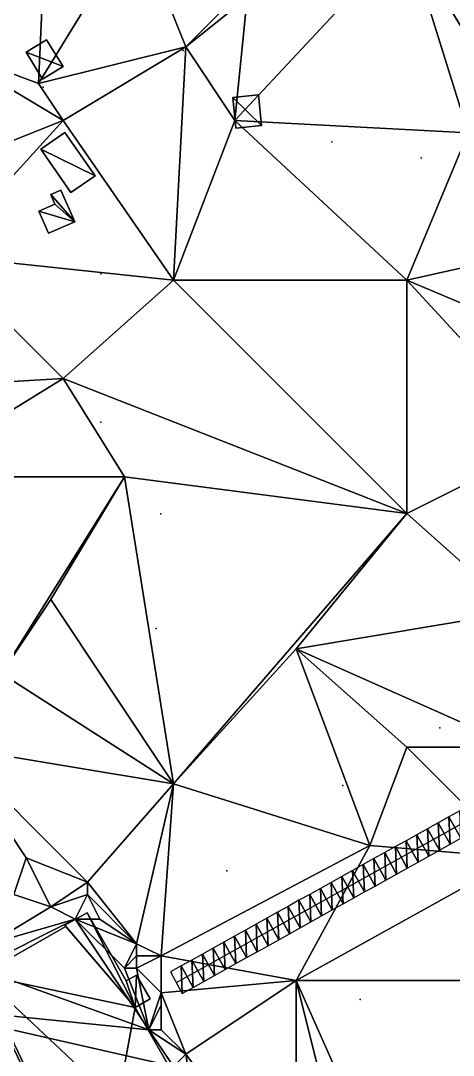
# Model space of a CAD drawing. Header units: metres. Extents: x -1103 to 901, y -902 to 905.
# Drawn here: x 619.1 to 689.6, y 393.8 to 562.2 of the extents above; entities that cross this region are included whole.
import ezdxf

# ---------------------------------------------------------------- set-up
doc = ezdxf.new("R2010")
doc.units = ezdxf.units.M
for name, color, linetype in [('OSM_BUILDING_FOOTPRINTS', 7, 'CONTINUOUS'), ('OSM_BUILDING_ROOFS', 1, 'CONTINUOUS'), ('OSM_BUILDING_WALLS', 8, 'CONTINUOUS'), ('OSM_ROAD_AXES', 2, 'CONTINUOUS'), ('OSM_ROAD_SURFACE', 9, 'CONTINUOUS'), ('OSM_TERRAIN', 3, 'CONTINUOUS'), ('OSM_TREES', 3, 'CONTINUOUS')]:
    doc.layers.add(name, color=color, linetype=linetype)

msp = doc.modelspace()

# ---------------------------------------------------------------- linework, layer by layer
at = {"layer": 'OSM_BUILDING_FOOTPRINTS'}
for points in [[(623.33, 559.15, 5.84), (626.03, 554.77, 5.84), (622.68, 552.74, 5.84), (619.98, 557.12, 5.84), (623.33, 559.15, 5.84)], [(657.84, 550.17, 6.61), (658.34, 545.17, 6.61), (654.17, 544.74, 6.61), (653.66, 549.75, 6.61), (657.84, 550.17, 6.61)], [(626.32, 544.05, 5.08), (631.25, 537, 5.08), (627.3, 534.28, 5.08), (622.38, 541.33, 5.08), (626.32, 544.05, 5.08)], [(625.66, 534.64, 5.03), (627.9, 529.51, 5.03), (623.61, 527.66, 5.03), (622.04, 531.26, 5.03), (624.68, 532.4, 5.03), (624.01, 533.94, 5.03), (625.66, 534.64, 5.03)]]:
    msp.add_polyline3d(points, close=True, dxfattribs=at)
msp.add_polyline3d([(643.81, 391.13, 10.36), (637.76, 401.64, 10.36), (640.19, 403.02, 10.36), (637.97, 406.88, 10.36), (636.31, 405.94, 10.36), (629.91, 417.04, 10.36), (626.32, 415, 10.36), (626.44, 414.79, 10.36), (612.62, 406.93, 10.36)], dxfattribs=at)
at = {"layer": 'OSM_BUILDING_ROOFS'}
for points in [[(626.03, 554.77, 15.84), (623.33, 559.15, 15.84), (619.98, 557.12, 15.84)], [(626.03, 554.77, 15.84), (619.98, 557.12, 15.84), (622.68, 552.74, 15.84)], [(658.34, 545.17, 16.61), (657.84, 550.17, 16.61), (653.66, 549.75, 16.61)], [(658.34, 545.17, 16.61), (653.66, 549.75, 16.61), (654.17, 544.74, 16.61)], [(631.25, 537, 15.08), (626.32, 544.05, 15.08), (622.38, 541.33, 15.08)], [(631.25, 537, 15.08), (622.38, 541.33, 15.08), (627.3, 534.28, 15.08)], [(627.9, 529.51, 15.03), (625.66, 534.64, 15.03), (624.01, 533.94, 15.03)], [(627.9, 529.51, 15.03), (624.01, 533.94, 15.03), (624.68, 532.4, 15.03)], [(627.9, 529.51, 15.03), (624.68, 532.4, 15.03), (622.04, 531.26, 15.03)], [(627.9, 529.51, 15.03), (622.04, 531.26, 15.03), (623.61, 527.66, 15.03)], [(637.76, 401.64, 20.36), (629.91, 417.04, 20.36), (626.32, 415, 20.36)], [(637.76, 401.64, 20.36), (636.31, 405.94, 20.36), (629.91, 417.04, 20.36)], [(637.76, 401.64, 20.36), (626.44, 414.79, 20.36), (612.62, 406.93, 20.36)], [(637.76, 401.64, 20.36), (626.32, 415, 20.36), (626.44, 414.79, 20.36)], [(608.84, 413.49, 20.36), (609.07, 405.75, 20.36), (626.44, 372.75, 20.36)], [(608.84, 413.49, 20.36), (626.44, 372.75, 20.36), (645.6, 338.19, 20.36)], [(645.6, 338.19, 20.36), (612.62, 406.93, 20.36), (608.84, 413.49, 20.36)], [(634.89, 386.06, 20.36), (637.76, 401.64, 20.36), (612.62, 406.93, 20.36)], [(645.6, 338.19, 20.36), (634.89, 386.06, 20.36), (612.62, 406.93, 20.36)], [(637.76, 401.64, 20.36), (637.97, 406.88, 20.36), (636.31, 405.94, 20.36)], [(637.76, 401.64, 20.36), (640.19, 403.02, 20.36), (637.97, 406.88, 20.36)], [(609.07, 405.75, 20.36), (616.61, 376.69, 20.36), (624.24, 376.58, 20.36)], [(609.07, 405.75, 20.36), (624.24, 376.58, 20.36), (626.44, 372.75, 20.36)], [(634.89, 386.06, 20.36), (643.81, 391.13, 20.36), (637.76, 401.64, 20.36)]]:
    msp.add_3dface(points, dxfattribs=at)
at = {"layer": 'OSM_BUILDING_WALLS'}
for points in [[(623.33, 559.15, 5.84), (619.98, 557.12, 5.84), (619.98, 557.12, 15.84)], [(623.33, 559.15, 5.84), (619.98, 557.12, 15.84), (623.33, 559.15, 15.84)], [(626.03, 554.77, 5.84), (623.33, 559.15, 5.84), (623.33, 559.15, 15.84)], [(626.03, 554.77, 5.84), (623.33, 559.15, 15.84), (626.03, 554.77, 15.84)], [(619.98, 557.12, 5.84), (622.68, 552.74, 5.84), (622.68, 552.74, 15.84)], [(619.98, 557.12, 5.84), (622.68, 552.74, 15.84), (619.98, 557.12, 15.84)], [(622.68, 552.74, 5.84), (626.03, 554.77, 5.84), (626.03, 554.77, 15.84)], [(622.68, 552.74, 5.84), (626.03, 554.77, 15.84), (622.68, 552.74, 15.84)], [(657.84, 550.17, 6.61), (653.66, 549.75, 6.61), (653.66, 549.75, 16.61)], [(657.84, 550.17, 6.61), (653.66, 549.75, 16.61), (657.84, 550.17, 16.61)], [(653.66, 549.75, 6.61), (654.17, 544.74, 6.61), (654.17, 544.74, 16.61)], [(653.66, 549.75, 6.61), (654.17, 544.74, 16.61), (653.66, 549.75, 16.61)], [(658.34, 545.17, 6.61), (657.84, 550.17, 6.61), (657.84, 550.17, 16.61)], [(658.34, 545.17, 6.61), (657.84, 550.17, 16.61), (658.34, 545.17, 16.61)], [(626.32, 544.05, 5.08), (622.38, 541.33, 5.08), (622.38, 541.33, 15.08)], [(626.32, 544.05, 5.08), (622.38, 541.33, 15.08), (626.32, 544.05, 15.08)], [(631.25, 537, 5.08), (626.32, 544.05, 5.08), (626.32, 544.05, 15.08)], [(631.25, 537, 5.08), (626.32, 544.05, 15.08), (631.25, 537, 15.08)], [(654.17, 544.74, 6.61), (658.34, 545.17, 6.61), (658.34, 545.17, 16.61)], [(654.17, 544.74, 6.61), (658.34, 545.17, 16.61), (654.17, 544.74, 16.61)], [(622.38, 541.33, 5.08), (627.3, 534.28, 5.08), (627.3, 534.28, 15.08)], [(622.38, 541.33, 5.08), (627.3, 534.28, 15.08), (622.38, 541.33, 15.08)], [(627.3, 534.28, 5.08), (631.25, 537, 5.08), (631.25, 537, 15.08)], [(627.3, 534.28, 5.08), (631.25, 537, 15.08), (627.3, 534.28, 15.08)], [(625.66, 534.64, 5.03), (624.01, 533.94, 5.03), (624.01, 533.94, 15.03)], [(625.66, 534.64, 5.03), (624.01, 533.94, 15.03), (625.66, 534.64, 15.03)], [(624.01, 533.94, 5.03), (624.68, 532.4, 5.03), (624.68, 532.4, 15.03)], [(624.01, 533.94, 5.03), (624.68, 532.4, 15.03), (624.01, 533.94, 15.03)], [(627.9, 529.51, 5.03), (625.66, 534.64, 5.03), (625.66, 534.64, 15.03)], [(627.9, 529.51, 5.03), (625.66, 534.64, 15.03), (627.9, 529.51, 15.03)], [(624.68, 532.4, 5.03), (622.04, 531.26, 5.03), (622.04, 531.26, 15.03)], [(624.68, 532.4, 5.03), (622.04, 531.26, 15.03), (624.68, 532.4, 15.03)], [(622.04, 531.26, 5.03), (623.61, 527.66, 5.03), (623.61, 527.66, 15.03)], [(622.04, 531.26, 5.03), (623.61, 527.66, 15.03), (622.04, 531.26, 15.03)], [(623.61, 527.66, 5.03), (627.9, 529.51, 5.03), (627.9, 529.51, 15.03)], [(623.61, 527.66, 5.03), (627.9, 529.51, 15.03), (623.61, 527.66, 15.03)], [(629.91, 417.04, 10.36), (626.32, 415, 10.36), (626.32, 415, 20.36)], [(629.91, 417.04, 10.36), (626.32, 415, 20.36), (629.91, 417.04, 20.36)], [(636.31, 405.94, 10.36), (629.91, 417.04, 10.36), (629.91, 417.04, 20.36)], [(636.31, 405.94, 10.36), (629.91, 417.04, 20.36), (636.31, 405.94, 20.36)], [(626.44, 414.79, 10.36), (612.62, 406.93, 10.36), (612.62, 406.93, 20.36)], [(626.44, 414.79, 10.36), (612.62, 406.93, 20.36), (626.44, 414.79, 20.36)], [(626.32, 415, 10.36), (626.44, 414.79, 10.36), (626.44, 414.79, 20.36)], [(626.32, 415, 10.36), (626.44, 414.79, 20.36), (626.32, 415, 20.36)], [(637.97, 406.88, 10.36), (636.31, 405.94, 10.36), (636.31, 405.94, 20.36)], [(637.97, 406.88, 10.36), (636.31, 405.94, 20.36), (637.97, 406.88, 20.36)], [(640.19, 403.02, 10.36), (637.97, 406.88, 10.36), (637.97, 406.88, 20.36)], [(640.19, 403.02, 10.36), (637.97, 406.88, 20.36), (640.19, 403.02, 20.36)], [(637.76, 401.64, 10.36), (640.19, 403.02, 10.36), (640.19, 403.02, 20.36)], [(637.76, 401.64, 10.36), (640.19, 403.02, 20.36), (637.76, 401.64, 20.36)], [(643.81, 391.13, 10.36), (637.76, 401.64, 10.36), (637.76, 401.64, 20.36)], [(643.81, 391.13, 10.36), (637.76, 401.64, 20.36), (643.81, 391.13, 20.36)]]:
    msp.add_3dface(points, dxfattribs=at)
at = {"layer": 'OSM_ROAD_AXES'}
msp.add_polyline3d([(750.57, 464.67, 7.19), (730.03, 453.25, 8.74), (644.46, 405.65, 13.23)], dxfattribs=at)
at = {"layer": 'OSM_ROAD_SURFACE'}
for points in [[(690.64, 433.63, 12), (688.89, 432.65, 12.01), (690.84, 429.16, 12.01)], [(687.14, 431.68, 12.01), (685.4, 430.71, 12.02), (687.34, 427.22, 12.02)], [(688.89, 432.65, 12.01), (687.14, 431.68, 12.01), (689.09, 428.19, 12.01)], [(687.14, 431.68, 12.01), (687.34, 427.22, 12.02), (689.09, 428.19, 12.01)], [(688.89, 432.65, 12.01), (689.09, 428.19, 12.01), (690.84, 429.16, 12.01)], [(683.65, 429.74, 12.02), (681.9, 428.77, 12.03), (683.85, 425.27, 12.11)], [(685.4, 430.71, 12.02), (683.65, 429.74, 12.02), (685.6, 426.25, 12.06)], [(683.65, 429.74, 12.02), (683.85, 425.27, 12.11), (685.6, 426.25, 12.06)], [(685.4, 430.71, 12.02), (685.6, 426.25, 12.06), (687.34, 427.22, 12.02)], [(680.16, 427.8, 12.04), (678.41, 426.83, 12.08), (680.36, 423.33, 12.21)], [(681.9, 428.77, 12.03), (680.16, 427.8, 12.04), (682.1, 424.3, 12.16)], [(680.16, 427.8, 12.04), (680.36, 423.33, 12.21), (682.1, 424.3, 12.16)], [(681.9, 428.77, 12.03), (682.1, 424.3, 12.16), (683.85, 425.27, 12.11)], [(678.41, 426.83, 12.08), (676.67, 425.86, 12.13), (678.61, 422.36, 12.26)], [(678.41, 426.83, 12.08), (678.61, 422.36, 12.26), (680.36, 423.33, 12.21)], [(674.92, 424.88, 12.18), (673.17, 423.91, 12.23), (675.12, 420.42, 12.36)], [(676.67, 425.86, 12.13), (674.92, 424.88, 12.18), (676.86, 421.39, 12.31)], [(674.92, 424.88, 12.18), (675.12, 420.42, 12.36), (676.86, 421.39, 12.31)], [(676.67, 425.86, 12.13), (676.86, 421.39, 12.31), (678.61, 422.36, 12.26)], [(671.43, 422.94, 12.29), (669.68, 421.97, 12.34), (671.62, 418.47, 12.46)], [(673.17, 423.91, 12.23), (671.43, 422.94, 12.29), (673.37, 419.44, 12.41)], [(671.43, 422.94, 12.29), (671.62, 418.47, 12.46), (673.37, 419.44, 12.41)], [(673.17, 423.91, 12.23), (673.37, 419.44, 12.41), (675.12, 420.42, 12.36)], [(669.68, 421.97, 12.34), (667.93, 421, 12.39), (669.88, 417.5, 12.51)], [(669.68, 421.97, 12.34), (669.88, 417.5, 12.51), (671.62, 418.47, 12.46)], [(666.19, 420.03, 12.45), (664.44, 419.06, 12.51), (666.39, 415.56, 12.62)], [(667.93, 421, 12.39), (666.19, 420.03, 12.45), (668.13, 416.53, 12.56)], [(666.19, 420.03, 12.45), (666.39, 415.56, 12.62), (668.13, 416.53, 12.56)], [(667.93, 421, 12.39), (668.13, 416.53, 12.56), (669.88, 417.5, 12.51)], [(662.7, 418.08, 12.56), (660.95, 417.11, 12.62), (662.89, 413.62, 12.73)], [(664.44, 419.06, 12.51), (662.7, 418.08, 12.56), (664.64, 414.59, 12.67)], [(662.7, 418.08, 12.56), (662.89, 413.62, 12.73), (664.64, 414.59, 12.67)], [(664.44, 419.06, 12.51), (664.64, 414.59, 12.67), (666.39, 415.56, 12.62)], [(659.2, 416.14, 12.67), (657.46, 415.17, 12.72), (659.4, 411.67, 12.84)], [(660.95, 417.11, 12.62), (659.2, 416.14, 12.67), (661.15, 412.64, 12.78)], [(659.2, 416.14, 12.67), (659.4, 411.67, 12.84), (661.15, 412.64, 12.78)], [(660.95, 417.11, 12.62), (661.15, 412.64, 12.78), (662.89, 413.62, 12.73)], [(657.46, 415.17, 12.72), (655.71, 414.2, 12.78), (657.65, 410.7, 12.89)], [(657.46, 415.17, 12.72), (657.65, 410.7, 12.89), (659.4, 411.67, 12.84)], [(653.96, 413.23, 12.83), (652.22, 412.26, 12.89), (654.16, 408.76, 13)], [(655.71, 414.2, 12.78), (653.96, 413.23, 12.83), (655.91, 409.73, 12.95)], [(653.96, 413.23, 12.83), (654.16, 408.76, 13), (655.91, 409.73, 12.95)], [(655.71, 414.2, 12.78), (655.91, 409.73, 12.95), (657.65, 410.7, 12.89)], [(650.47, 411.28, 12.94), (648.73, 410.31, 13), (650.67, 406.82, 13.13)], [(652.22, 412.26, 12.89), (650.47, 411.28, 12.94), (652.42, 407.79, 13.06)], [(650.47, 411.28, 12.94), (650.67, 406.82, 13.13), (652.42, 407.79, 13.06)], [(652.22, 412.26, 12.89), (652.42, 407.79, 13.06), (654.16, 408.76, 13)], [(646.98, 409.34, 13.05), (645.23, 408.37, 13.12), (647.18, 404.88, 13.28)], [(648.73, 410.31, 13), (646.98, 409.34, 13.05), (648.92, 405.85, 13.21)], [(646.98, 409.34, 13.05), (647.18, 404.88, 13.28), (648.92, 405.85, 13.21)], [(648.73, 410.31, 13), (648.92, 405.85, 13.21), (650.67, 406.82, 13.13)], [(645.23, 408.37, 13.12), (643.49, 407.4, 13.2), (645.43, 403.9, 13.36)], [(645.23, 408.37, 13.12), (645.43, 403.9, 13.36), (647.18, 404.88, 13.28)]]:
    msp.add_3dface(points, dxfattribs=at)
at = {"layer": 'OSM_TERRAIN'}
for points in [[(592, 592, 8.92), (606, 558, 7.97), (624, 596, 8.03)], [(606, 558, 7.97), (622, 552, 7.82), (624, 596, 8.03)], [(622, 552, 7.82), (638, 578, 8.61), (624, 596, 8.03)], [(622, 552, 7.82), (646, 558, 8.12), (638, 578, 8.61)], [(646, 558, 8.12), (664, 576, 9.86), (638, 578, 8.61)], [(646, 558, 8.12), (656, 566, 8.79), (664, 576, 9.86)], [(654, 546, 8.64), (692, 544, 10.38), (682, 576, 9.97)], [(654, 546, 8.64), (682, 576, 9.97), (656, 566, 8.79)], [(692, 544, 10.38), (694, 556, 10.09), (682, 576, 9.97)], [(694, 556, 10.09), (712, 576, 7.59), (682, 576, 9.97)], [(654, 546, 8.64), (656, 566, 8.79), (646, 558, 8.12)], [(606, 538, 7.05), (626, 546, 7.27), (606, 558, 7.97)], [(626, 546, 7.27), (622, 552, 7.82), (606, 558, 7.97)], [(626, 546, 7.27), (646, 558, 8.12), (622, 552, 7.82)], [(626, 546, 7.27), (644, 520, 7.11), (646, 558, 8.12)], [(654, 546, 8.64), (646, 558, 8.12), (644, 520, 7.11)], [(644, 520, 7.11), (626, 546, 7.27), (606, 524, 7.1)], [(606, 524, 7.1), (626, 546, 7.27), (606, 538, 7.05)], [(644, 520, 7.11), (682, 520, 8.99), (654, 546, 8.64)], [(682, 520, 8.99), (692, 544, 10.38), (654, 546, 8.64)], [(682, 520, 8.99), (700, 524, 10.82), (692, 544, 10.38)], [(592, 502, 10.06), (626, 504, 7.97), (606, 524, 7.1)], [(606, 524, 7.1), (626, 504, 7.97), (644, 520, 7.11)], [(682, 520, 8.99), (720, 504, 10.99), (700, 524, 10.82)], [(626, 504, 7.97), (682, 482, 9.09), (644, 520, 7.11)], [(682, 482, 9.09), (682, 520, 8.99), (644, 520, 7.11)], [(682, 482, 9.09), (706, 494, 10.03), (682, 520, 8.99)], [(682, 520, 8.99), (706, 494, 10.03), (720, 504, 10.99)], [(592, 502, 10.06), (600, 488, 11.2), (626, 504, 7.97)], [(600, 488, 11.2), (636, 488, 9.11), (626, 504, 7.97)], [(636, 488, 9.11), (682, 482, 9.09), (626, 504, 7.97)], [(700, 466, 10.05), (706, 494, 10.03), (682, 482, 9.09)], [(600, 488, 11.2), (616, 456, 12.93), (636, 488, 9.11)], [(624, 468, 10.98), (636, 488, 9.11), (616, 456, 12.93)], [(624, 468, 10.98), (644, 438, 11.49), (636, 488, 9.11)], [(644, 438, 11.49), (682, 482, 9.09), (636, 488, 9.11)], [(644, 438, 11.49), (664, 460, 10.26), (682, 482, 9.09)], [(664, 460, 10.26), (700, 466, 10.05), (682, 482, 9.09)], [(616, 456, 12.93), (644, 438, 11.49), (624, 468, 10.98)], [(700, 444, 12), (700, 466, 10.05), (664, 460, 10.26)], [(676, 428, 12), (664, 460, 10.26), (644, 438, 11.49)], [(664, 460, 10.26), (676, 428, 12), (682, 444, 11.95)], [(682, 444, 11.95), (700, 444, 12), (664, 460, 10.26)], [(644, 438, 11.49), (616, 456, 12.93), (608, 444, 14.82)], [(618, 420, 14.54), (620, 426, 13.63), (608, 444, 14.82)], [(620, 426, 13.63), (630, 422, 13.03), (608, 444, 14.82)], [(630, 422, 13.03), (644, 438, 11.49), (608, 444, 14.82)], [(676, 428, 12), (700, 426, 11.94), (682, 444, 11.95)], [(682, 444, 11.95), (700, 426, 11.94), (700, 444, 12)], [(638, 412, 13.14), (644, 438, 11.49), (630, 422, 13.03)], [(638, 412, 13.14), (642, 410, 13.03), (644, 438, 11.49)], [(642, 410, 13.03), (676, 428, 12), (644, 438, 11.49)], [(664, 406, 12.95), (676, 428, 12), (642, 410, 13.03)], [(664, 406, 12.95), (700, 426, 11.94), (676, 428, 12)], [(618, 420, 14.54), (624, 418, 13.62), (620, 426, 13.63)], [(624, 418, 13.62), (630, 422, 13.03), (620, 426, 13.63)], [(664, 406, 12.95), (702, 406, 10.99), (700, 426, 11.94)], [(624, 418, 13.62), (630, 420, 13.52), (630, 422, 13.03)], [(638, 412, 13.14), (630, 422, 13.03), (630, 420, 13.52)], [(614, 412, 14.09), (624, 418, 13.62), (618, 420, 14.54)], [(628, 416, 14.6), (630, 420, 13.52), (624, 418, 13.62)], [(628, 416, 14.6), (632, 416, 14.17), (630, 420, 13.52)], [(632, 416, 14.17), (638, 412, 13.14), (630, 420, 13.52)], [(614, 412, 14.09), (628, 416, 14.6), (624, 418, 13.62)], [(612, 408, 14.61), (640, 398, 14.58), (628, 416, 14.6)], [(612, 408, 14.61), (628, 416, 14.6), (614, 412, 14.09)], [(640, 398, 14.58), (636, 408, 14.39), (628, 416, 14.6)], [(628, 416, 14.6), (636, 408, 14.39), (638, 412, 13.14)], [(628, 416, 14.6), (638, 412, 13.14), (632, 416, 14.17)], [(636, 408, 14.39), (638, 410, 13.54), (638, 412, 13.14)], [(638, 410, 13.54), (642, 410, 13.03), (638, 412, 13.14)], [(636, 408, 14.39), (638, 408, 14.26), (638, 410, 13.54)], [(642, 404, 13.34), (642, 410, 13.03), (638, 408, 14.26)], [(638, 408, 14.26), (642, 410, 13.03), (638, 410, 13.54)], [(642, 404, 13.34), (664, 406, 12.95), (642, 410, 13.03)], [(600, 402, 14.6), (640, 398, 14.58), (612, 408, 14.61)], [(640, 398, 14.58), (638, 408, 14.26), (636, 408, 14.39)], [(640, 398, 14.58), (642, 404, 13.34), (638, 408, 14.26)], [(646, 394, 13.85), (664, 406, 12.95), (642, 404, 13.34)], [(664, 370, 13.89), (664, 406, 12.95), (646, 394, 13.85)], [(674, 366, 12.93), (688, 352, 11.64), (664, 406, 12.95)], [(674, 366, 12.93), (664, 406, 12.95), (664, 370, 13.89)], [(688, 352, 11.64), (702, 406, 10.99), (664, 406, 12.95)], [(688, 352, 11.64), (710, 368, 11.05), (702, 406, 10.99)], [(642, 402, 13.82), (642, 404, 13.34), (640, 398, 14.58)], [(646, 394, 13.85), (642, 404, 13.34), (642, 398, 14.17)], [(642, 398, 14.17), (642, 404, 13.34), (642, 402, 13.82)], [(616, 374, 14.79), (644, 392, 14.5), (600, 402, 14.6)], [(600, 402, 14.6), (644, 392, 14.5), (640, 398, 14.58)], [(640, 398, 14.58), (642, 398, 14.17), (642, 402, 13.82)], [(644, 392, 14.5), (646, 394, 13.85), (640, 398, 14.58)], [(640, 398, 14.58), (646, 394, 13.85), (642, 398, 14.17)], [(644, 392, 14.5), (650, 368, 14.72), (646, 394, 13.85)], [(664, 370, 13.89), (646, 394, 13.85), (650, 368, 14.72)]]:
    msp.add_3dface(points, dxfattribs=at)
at = {"layer": 'OSM_TREES'}
for p in [(645.57, 557.38, 8.09), (622.74, 551.42, 7.76), (669.8, 542.55, 9.26), (684.33, 539.9, 9.86), (632.15, 521.05, 7.11), (632.15, 496.9, 8.46), (641.93, 481.95, 9.37), (641.19, 463.32, 10.28), (687.37, 447.12, 11.64), (671.57, 437.77, 11.47), (652.67, 423.85, 12.26), (674.41, 402.93, 12.41)]:
    msp.add_point(p, dxfattribs=at)

doc.saveas('drawing.dxf')
